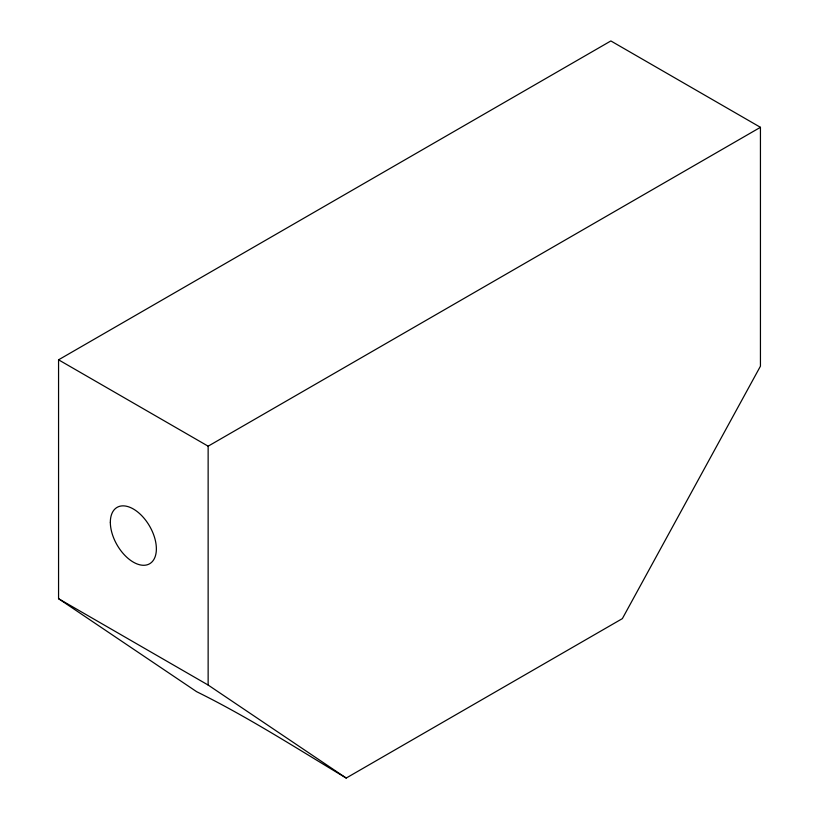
<?xml version="1.0" encoding="UTF-8"?>
<svg xmlns="http://www.w3.org/2000/svg" width="819" height="819" viewBox="0 0 819 819"><rect width="100%" height="100%" fill="white"/><g stroke="black" fill="none" stroke-linecap="round" stroke-linejoin="round"><path stroke-width="1.23" d="M58.559 359.817L610.861 40.95L760.441 127.314L760.441 366.175L622.368 618.621L346.212 778.05C296.836 748.505 248.3 717.168 196.632 691.686L58.559 598.689L58.559 359.817L208.139 446.181L760.441 127.314M58.559 598.689L208.139 685.042L346.212 778.05M208.139 446.181L208.139 685.042M110.34 522.287A32.545 18.786 60 0 0 144.861 565.233A32.545 18.786 60 0 0 144.861 519.205A32.545 18.786 60 0 0 110.34 522.287"/></g></svg>
